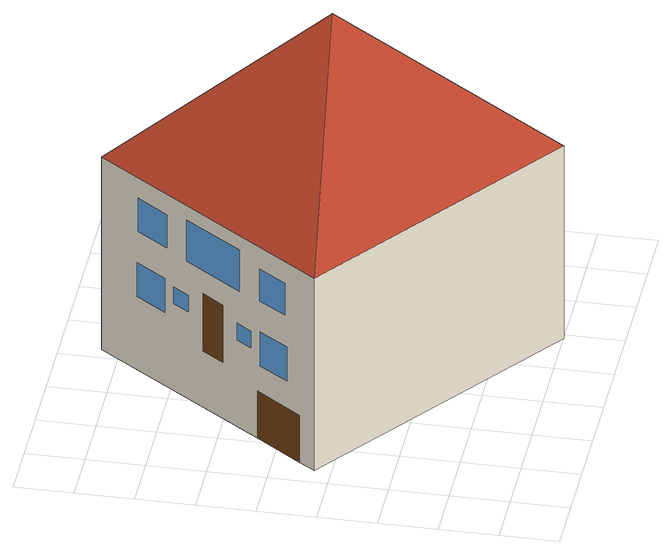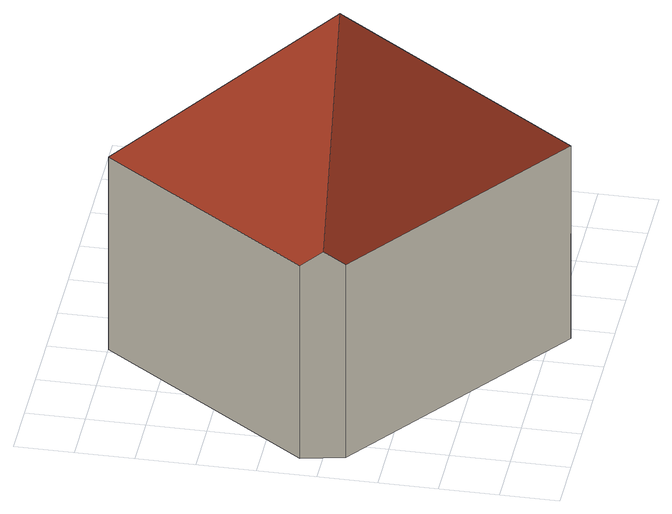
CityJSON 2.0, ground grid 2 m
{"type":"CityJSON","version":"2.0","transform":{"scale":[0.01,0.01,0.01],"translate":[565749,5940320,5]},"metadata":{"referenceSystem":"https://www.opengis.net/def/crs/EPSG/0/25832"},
"CityObjects":{
"building1":{"type":"Building","attributes":{"Gemeindeschluessel":"02400407","Geometrietyp2DReferenz":"3000","function":"31001_1010","roofType":"4000","measuredHeight":12.82,"storeysAboveGround":2},"address":[{"country":"Germany","locality":"Hamburg","thoroughfareNumber":"16","thoroughfareName":"Kugelfang"}],"geometry":[{"type":"MultiSurface","lod":"3","boundaries":[[[0,1,2]],[[2,1,3]],[[4,5,0,2]],[[6,4,2,3]],[[7,8,9,10,1,0,11,12],[13,14,15,16],[17,18,19,20],[21,22,23,24],[25,26,27,28],[29,30,31,32],[33,34,35,36],[37,38,39,40],[41,42,43,44]],[[8,7,12,9]],[[16,15,14,13]],[[20,19,18,17]],[[24,23,22,21]],[[28,27,26,25]],[[32,31,30,29]],[[43,42,41,44]],[[39,38,37,40]],[[36,35,34,33]],[[3,1,10,45]],[[0,5,46,11]],[[6,3,45,47]],[[45,10,11,46,47]],[[46,5,4,6,47]]],"semantics":{"surfaces":[{"type":"RoofSurface"},{"type":"WallSurface"},{"type":"Door"},{"type":"Window"},{"type":"GroundSurface"}],"values":[0,0,0,0,1,2,2,3,3,3,3,3,3,3,1,1,1,4,1]}}]}
},
"vertices":[
[652,1464,841],[71,658,841],[817,733,1376],[982,1,841],[1489,800,894],[1473,872,841],[1504,726,841],[227,874,276],[111,714,276],[111,714,94],[71,658,94],[652,1464,94],[227,874,94],[320,1004,312],[376,1081,312],[376,1081,534],[320,1004,534],[480,1225,377],[556,1331,377],[556,1331,509],[480,1225,509],[147,763,380],[220,865,380],[220,865,512],[147,763,512],[415,1136,430],[456,1192,430],[456,1192,495],[415,1136,495],[244,898,430],[283,952,430],[283,952,495],[244,898,495],[152,770,632],[221,867,632],[221,867,756],[152,770,756],[553,1326,632],[553,1326,761],[473,1216,761],[473,1216,632],[420,1143,624],[420,1143,784],[276,942,784],[276,942,624],[982,1,94],[1473,872,94],[1504,726,94]
]}
